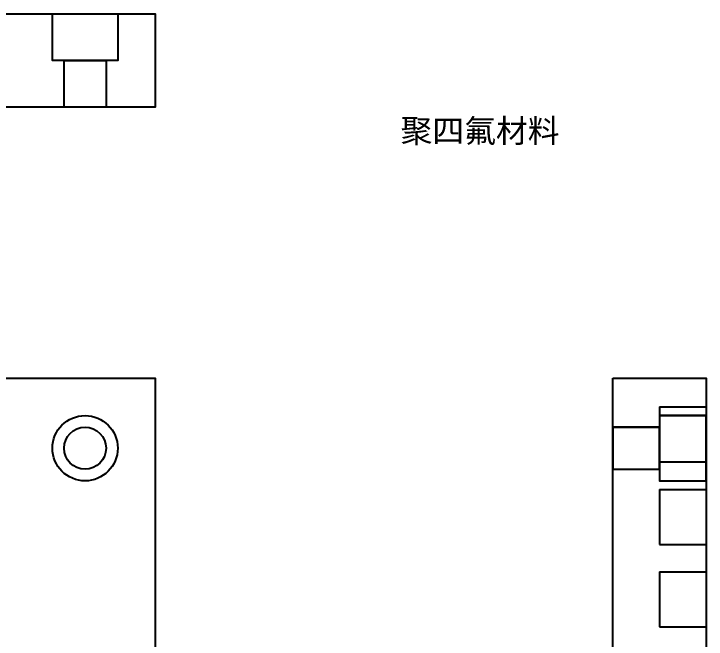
# Model space of a CAD drawing. Header units: inches. Extents: x 12 to 446, y -1 to 261.
# Drawn here: x 297.1 to 445.6, y 127.1 to 261.2 of the extents above; entities that cross this region are included whole.
import ezdxf

# ---------------------------------------------------------------- set-up
doc = ezdxf.new("R2010")
doc.units = ezdxf.units.IN
doc.header["$MEASUREMENT"] = 0
doc.styles.add('样式 1', font='arial.ttf', dxfattribs={"height": 5})

msp = doc.modelspace()

# ---------------------------------------------------------------- linework, layer by layer
for p, q in [((435.57165, 176.87636), (445.57165, 176.87636)), ((435.57165, 176.87636), (435.57165, 175.02636)), ((435.57165, 175.02636), (445.57165, 175.02636)), ((425.57165, 172.52636), (435.57165, 172.52636)), ((435.57165, 165.07636), (445.57165, 165.07636)), ((435.57165, 159.17636), (435.57165, 147.37636)), ((435.57165, 159.17636), (445.57165, 159.17636)), ((435.57165, 147.37636), (445.57165, 147.37636)), ((435.57165, 141.47636), (435.57165, 129.67636)), ((435.57165, 141.47636), (445.57165, 141.47636)), ((435.57165, 129.67636), (445.57165, 129.67636))]:
    msp.add_line(p, q)
for points in [[(87.39544, 261.22287), (327.39544, 261.22287), (327.39544, 241.22287), (87.39544, 241.22287)], [(305.39544, 261.22287), (319.39544, 261.22287), (319.39544, 251.22287), (305.39544, 251.22287)], [(307.89544, 251.22287), (316.89544, 251.22287), (316.89544, 241.22287), (307.89544, 241.22287)], [(87.39544, 183.02636), (327.39544, 183.02636), (327.39544, 35.02636), (87.39544, 35.02636)], [(425.57165, 183.02636), (445.57165, 183.02636), (445.57165, 35.02636), (425.57165, 35.02636)], [(445.57165, 175.02636), (435.57165, 175.02636), (435.57165, 161.02636), (445.57165, 161.02636)], [(435.57165, 172.52636), (425.57165, 172.52636), (425.57165, 163.52636), (435.57165, 163.52636)]]:
    msp.add_lwpolyline(points, close=True)
for radius in [7, 4.5]:
    msp.add_circle((312.39544, 168.02636), radius)

# ---------------------------------------------------------------- texts
at = {"insert": (380.03799, 238.61386), "char_height": 5, "attachment_point": 1, "style": '样式 1'}
msp.add_mtext_dynamic_manual_height_columns('{\\fSimSun|b0|i0|c134|p2;聚四氟材料}', width=138.4352033, gutter_width=25, heights=[0], dxfattribs=at)

doc.saveas('drawing.dxf')
